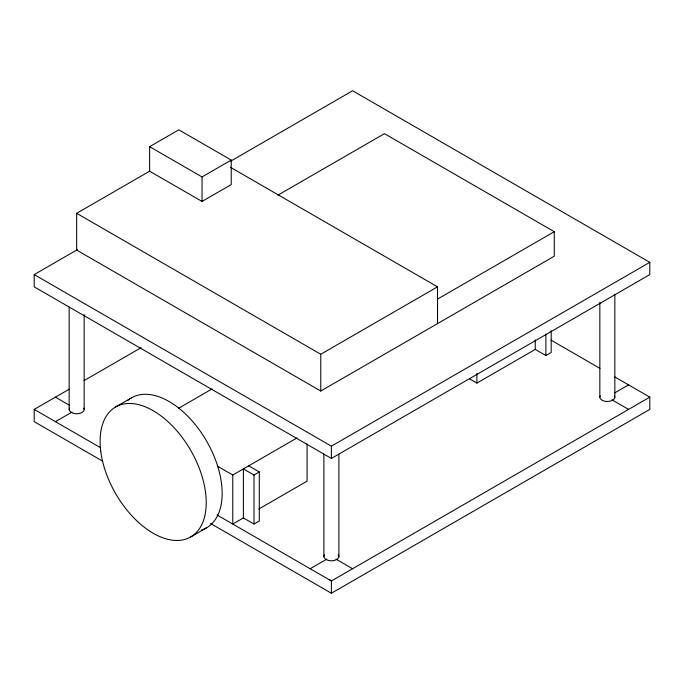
<?xml version="1.0" encoding="UTF-8"?>
<svg xmlns="http://www.w3.org/2000/svg" width="684" height="684" viewBox="0 0 684 684"><rect width="100%" height="100%" fill="white"/><g stroke="black" fill="none" stroke-linecap="round" stroke-linejoin="round"><path stroke-width="1.03" d="M149.625 171.188L149.625 146.675L178.815 129.823L231.226 160.082L231.226 184.595L202.037 201.447L149.625 171.188L76.659 213.314L76.659 250.079L320.77 391.026L554.279 256.209L554.279 231.696L384.459 133.654L277.815 195.222M149.625 146.675L202.037 176.934L231.226 160.082M230.79 161.099L352.611 90.758L649.8 262.34L649.8 274.592L331.389 458.425L34.2 286.853L34.2 274.592L77.574 249.549M102.497 461.093L34.2 421.66L34.2 409.408L69.272 389.162M84.038 380.629L141.263 347.592M55.43 421.66L72.042 412.067M115.639 406.971L131.559 397.78M178.379 408.391L212.125 388.905M76.659 213.314L320.77 354.252L437.521 286.844L437.521 323.618M437.521 299.105L554.279 231.696M217.726 466.343L232.774 475.029L297.036 437.922M243.384 517.925L243.384 468.899L253.995 475.029L259.304 471.96L259.304 520.986L253.995 524.047L243.384 517.925L232.774 524.047L232.774 475.029M34.2 274.592L331.389 446.173L649.8 262.34M190.691 536.957L206.611 527.766M258.723 509.067L307.065 481.16L307.065 443.856M469.506 378.851L476.885 383.108L535.264 349.404L545.875 355.535L551.184 352.474L551.184 330.628M310.16 568.729L326.772 559.136M614.728 392.89L628.57 384.895M210.484 523.44L331.389 593.242L649.8 409.408L649.8 397.147L331.389 580.99L216.939 514.915M551.048 340.136L599.962 368.377M614.728 376.901L649.8 397.147M230.397 167.264L437.521 286.844M611.958 399.815L628.57 409.408M248.694 465.838L259.304 471.96M55.43 397.147L69.272 405.142M335.998 559.136L352.611 568.729M34.2 409.408L100.651 447.772M329.808 579.69L331.389 580.99L331.389 593.242M614.848 294.838L614.848 397.147M599.842 302.302L599.842 397.147M545.875 334.219L545.875 355.535M535.264 339.82L535.264 349.404M476.885 373.515L476.885 383.108M338.888 454.167L338.888 556.477M331.389 446.173L331.389 458.425M323.883 454.167L323.883 556.477M320.77 354.252L320.77 391.026M253.995 475.029L253.995 524.047M202.037 176.934L202.037 201.447M84.158 314.554L84.158 409.408M69.152 307.099L69.152 409.408M338.212 554.673A7.507 4.335 0 0 1 331.389 560.812A7.507 4.335 0 0 1 324.558 554.673M614.497 395.839A7.507 4.335 0 0 1 607.341 401.482A7.507 4.335 0 0 1 600.193 395.839M83.807 408.091A7.507 4.335 0 0 1 76.659 413.743A7.507 4.335 0 0 1 69.503 408.091M127.891 400.362A75.052 43.331 60 0 1 207.115 441.992A75.052 43.331 60 0 1 201.404 530.032M100.762 451.372A75.052 43.331 60 0 0 186.612 538.847A75.052 43.331 60 0 0 172.12 425.67A75.052 43.331 60 0 0 100.762 451.372"/></g></svg>
